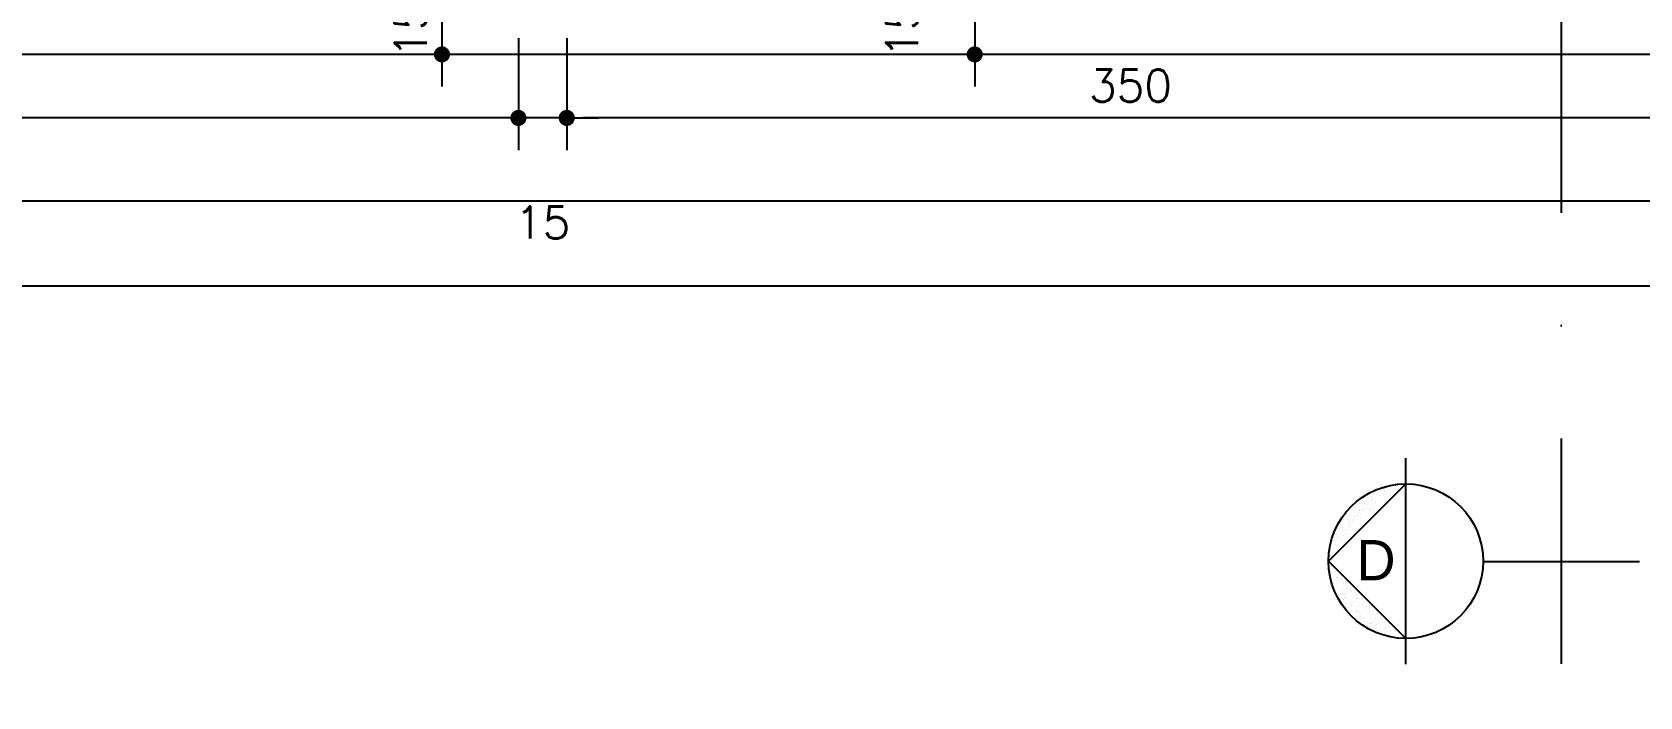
# Model space of a CAD drawing. Header units: inches. Extents: x 580771 to 672494, y 7715997 to 7829530.
# Drawn here: x 653181.8 to 653680.8, y 7727469.1 to 7727675.5 of the extents above; entities that cross this region are included whole.
import ezdxf

# ---------------------------------------------------------------- set-up
doc = ezdxf.new("R2010")
doc.units = ezdxf.units.IN
doc.header["$MEASUREMENT"] = 0
doc.header["$PDMODE"] = 2
doc.linetypes.add('DASHDOTX2', pattern=[2, 1, -0.5, 0, -0.5])
for name, color, linetype in [('04', 4, 'Continuous'), ('1-ARQ-A', 1, 'Continuous'), ('NIVEL', 2, 'Continuous'), ('parede', 6, 'Continuous'), ('SIMBOLOS', 2, 'Continuous')]:
    doc.layers.add(name, color=color, linetype=linetype)
doc.styles.add('R80E50', font='romans.shx', dxfattribs={"height": 10})
doc.dimstyles.new('ARQ50', dxfattribs={"dimscale": 50, "dimtxt": 10, "dimasz": 0.1, "dimexe": 0.2, "dimexo": 0.2, "dimgap": 0.1, "dimtad": 1, "dimdec": 0, "dimzin": 12, "dimdsep": 46, "dimtxsty": 'R80E50', "dimblk1": 'DOT', "dimblk2": 'DOT', "dimsah": 1, "dimcen": 0.4, "dimclrd": 15, "dimclre": 15, "dimclrt": 3, "dimadec": 0, "dimazin": 0, "dimtfac": 1, "dimtdec": 0, "dimtmove": 2, "dimatfit": 3, "dimldrblk": 'DOT', "dimfxl": 0.2, "dimtolj": 1, "dimtzin": 12, "dimarcsym": 0})

# ---------------------------------------------------------------- blocks, each defined once
blk = doc.blocks.new('*X22')
at = {"color": 0}
for p, q in [((2438.17, -1022.98), (2438.17, -1022.98)), ((2438.54, -1022.4), (2438.54, -1022.4)), ((2438.68, -1022.54), (2438.68, -1022.54)), ((2439.25, -1022.15), (2439.25, -1022.15)), ((2440.33, -1022.9), (2440.33, -1022.9)), ((2440.34, -1022.13), (2440.34, -1022.13)), ((2440.67, -1022.35), (2440.67, -1022.35)), ((2441.09, -1021.83), (2441.09, -1021.83)), ((2441.3, -1022.16), (2441.3, -1022.16)), ((2442.83, -1022.13), (2442.83, -1022.13)), ((2443.17, -1022.34), (2443.17, -1022.34)), ((2443.46, -1022.08), (2443.46, -1022.08)), ((2444.48, -1022.88), (2444.48, -1022.88)), ((2444.99, -1022.5), (2444.99, -1022.5)), ((2445.13, -1022.64), (2445.13, -1022.64)), ((2445.66, -1022.34), (2445.66, -1022.34)), ((2446.15, -1022.96), (2446.15, -1022.96)), ((2446.64, -1022.8), (2446.64, -1022.8)), ((2434.32, -1024.52), (2434.32, -1024.52)), ((2434.57, -1024.58), (2434.57, -1024.58)), ((2434.73, -1024.47), (2434.73, -1024.47)), ((2435.06, -1025.14), (2435.06, -1025.14)), ((2435.1, -1025.34), (2435.1, -1025.34)), ((2435.37, -1025.31), (2435.37, -1025.31)), ((2435.38, -1024.38), (2435.38, -1024.38)), ((2435.51, -1025.44), (2435.51, -1025.44)), ((2436, -1024.14), (2436, -1024.14)), ((2436.18, -1024.51), (2436.18, -1024.51)), ((2436.28, -1023.24), (2436.28, -1023.24)), ((2436.34, -1024.36), (2436.34, -1024.36)), ((2436.47, -1024.24), (2436.47, -1024.24)), ((2436.89, -1024.18), (2436.89, -1024.18)), ((2436.91, -1023.13), (2436.91, -1023.13)), ((2436.98, -1023.88), (2436.98, -1023.88)), ((2437.21, -1023.72), (2437.21, -1023.72)), ((2437.26, -1025.26), (2437.26, -1025.26)), ((2437.54, -1024.1), (2437.54, -1024.1)), ((2437.55, -1025.13), (2437.55, -1025.13)), ((2437.77, -1024.61), (2437.77, -1024.61)), ((2437.92, -1024.74), (2437.92, -1024.74)), ((2438.22, -1024.52), (2438.22, -1024.52)), ((2438.49, -1024.14), (2438.49, -1024.14)), ((2438.62, -1023.96), (2438.62, -1023.96)), ((2438.83, -1024.35), (2438.83, -1024.35)), ((2439.04, -1023.9), (2439.04, -1023.9)), ((2439.3, -1023.69), (2439.3, -1023.69)), ((2439.38, -1023.17), (2439.38, -1023.17)), ((2439.4, -1023.12), (2439.4, -1023.12)), ((2439.69, -1023.81), (2439.69, -1023.81)), ((2444, -1023.25), (2444, -1023.25)), ((2444.38, -1023.12), (2444.38, -1023.12)), ((2445.08, -1023.1), (2445.08, -1023.1)), ((2445.5, -1023.05), (2445.5, -1023.05)), ((2445.6, -1023.6), (2445.6, -1023.6)), ((2445.66, -1025.14), (2445.66, -1025.14)), ((2445.82, -1025.08), (2445.82, -1025.08)), ((2445.83, -1023.27), (2445.83, -1023.27)), ((2445.97, -1024.13), (2445.97, -1024.13)), ((2446.24, -1025.02), (2446.24, -1025.02)), ((2446.3, -1024.34), (2446.3, -1024.34)), ((2446.63, -1024), (2446.63, -1024)), ((2446.69, -1024.35), (2446.69, -1024.35)), ((2446.77, -1024.14), (2446.77, -1024.14)), ((2446.87, -1023.11), (2446.87, -1023.11)), ((2446.89, -1024.94), (2446.89, -1024.94)), ((2447.47, -1024.78), (2447.47, -1024.78)), ((2447.52, -1025.11), (2447.52, -1025.11)), ((2447.65, -1023.61), (2447.65, -1023.61)), ((2447.7, -1025.15), (2447.7, -1025.15)), ((2447.97, -1024.8), (2447.97, -1024.8)), ((2448.27, -1025.51), (2448.27, -1025.51)), ((2448.39, -1024.74), (2448.39, -1024.74)), ((2448.46, -1024.12), (2448.46, -1024.12)), ((2448.78, -1024.32), (2448.78, -1024.32)), ((2448.79, -1024.34), (2448.79, -1024.34)), ((2449.04, -1024.66), (2449.04, -1024.66)), ((2449.86, -1025.07), (2449.86, -1025.07)), ((2450.01, -1025.11), (2450.01, -1025.11)), ((2432.02, -1027.7), (2432.02, -1027.7)), ((2432.9, -1026.78), (2432.9, -1026.78)), ((2432.96, -1026.01), (2432.96, -1026.01)), ((2433.1, -1026.87), (2433.1, -1026.87)), ((2433.11, -1026.15), (2433.11, -1026.15)), ((2433.22, -1027.14), (2433.22, -1027.14)), ((2433.32, -1026.73), (2433.32, -1026.73)), ((2433.81, -1026.78), (2433.81, -1026.78)), ((2433.97, -1026.64), (2433.97, -1026.64)), ((2434.13, -1026.08), (2434.13, -1026.08)), ((2434.16, -1026.15), (2434.16, -1026.15)), ((2434.18, -1027.62), (2434.18, -1027.62)), ((2434.49, -1026.37), (2434.49, -1026.37)), ((2434.6, -1027.51), (2434.6, -1027.51)), ((2434.75, -1027.65), (2434.75, -1027.65)), ((2435.05, -1026.5), (2435.05, -1026.5)), ((2435.15, -1026.88), (2435.15, -1026.88)), ((2435.47, -1026.44), (2435.47, -1026.44)), ((2435.71, -1027.14), (2435.71, -1027.14)), ((2436.12, -1026.36), (2436.12, -1026.36)), ((2436.21, -1026.08), (2436.21, -1026.08)), ((2436.23, -1026.05), (2436.23, -1026.05)), ((2436.65, -1026.15), (2436.65, -1026.15)), ((2436.98, -1026.36), (2436.98, -1026.36)), ((2437.21, -1026.21), (2437.21, -1026.21)), ((2446.61, -1026.13), (2446.61, -1026.13)), ((2446.74, -1025.89), (2446.74, -1025.89)), ((2446.95, -1026.34), (2446.95, -1026.34)), ((2447.62, -1026.91), (2447.62, -1026.91)), ((2447.75, -1026.69), (2447.75, -1026.69)), ((2448.16, -1027.12), (2448.16, -1027.12)), ((2448.41, -1025.64), (2448.41, -1025.64)), ((2448.71, -1026.77), (2448.71, -1026.77)), ((2448.83, -1025.86), (2448.83, -1025.86)), ((2448.88, -1027.4), (2448.88, -1027.4)), ((2449.1, -1026.12), (2449.1, -1026.12)), ((2449.11, -1026.28), (2449.11, -1026.28)), ((2449.13, -1026.71), (2449.13, -1026.71)), ((2449.44, -1026.34), (2449.44, -1026.34)), ((2449.78, -1026.63), (2449.78, -1026.63)), ((2449.91, -1026.61), (2449.91, -1026.61)), ((2449.91, -1027.01), (2449.91, -1027.01)), ((2450.05, -1027.14), (2450.05, -1027.14)), ((2450.66, -1027.11), (2450.66, -1027.11)), ((2450.75, -1027.78), (2450.75, -1027.78)), ((2450.87, -1026.49), (2450.87, -1026.49)), ((2450.88, -1025.87), (2450.88, -1025.87)), ((2450.93, -1027.41), (2450.93, -1027.41)), ((2451.28, -1026.43), (2451.28, -1026.43)), ((2430.8, -1030.38), (2430.8, -1030.38)), ((2431.11, -1029.98), (2431.11, -1029.98)), ((2431.37, -1029.15), (2431.37, -1029.15)), ((2431.43, -1030.42), (2431.43, -1030.42)), ((2431.48, -1029.04), (2431.48, -1029.04)), ((2431.9, -1028.98), (2431.9, -1028.98)), ((2432.07, -1029.24), (2432.07, -1029.24)), ((2432.2, -1028.22), (2432.2, -1028.22)), ((2432.31, -1028.16), (2432.31, -1028.16)), ((2432.34, -1028.35), (2432.34, -1028.35)), ((2432.55, -1028.9), (2432.55, -1028.9)), ((2432.65, -1028.37), (2432.65, -1028.37)), ((2432.96, -1030.16), (2432.96, -1030.16)), ((2433.04, -1028.99), (2433.04, -1028.99)), ((2433.15, -1028.41), (2433.15, -1028.41)), ((2433.2, -1029.95), (2433.2, -1029.95)), ((2433.29, -1030.38), (2433.29, -1030.38)), ((2433.64, -1028.75), (2433.64, -1028.75)), ((2433.84, -1029.72), (2433.84, -1029.72)), ((2433.86, -1029.15), (2433.86, -1029.15)), ((2434.05, -1028.7), (2434.05, -1028.7)), ((2434.24, -1029.16), (2434.24, -1029.16)), ((2434.7, -1028.61), (2434.7, -1028.61)), ((2434.8, -1028.16), (2434.8, -1028.16)), ((2435.14, -1028.37), (2435.14, -1028.37)), ((2435.2, -1028.42), (2435.2, -1028.42)), ((2449.45, -1028.74), (2449.45, -1028.74)), ((2449.75, -1028.13), (2449.75, -1028.13)), ((2449.87, -1028.69), (2449.87, -1028.69)), ((2449.96, -1028.15), (2449.96, -1028.15)), ((2450.01, -1029.69), (2450.01, -1029.69)), ((2450.09, -1028.34), (2450.09, -1028.34)), ((2450.4, -1030.13), (2450.4, -1030.13)), ((2450.52, -1028.6), (2450.52, -1028.6)), ((2450.73, -1030.35), (2450.73, -1030.35)), ((2450.98, -1028.95), (2450.98, -1028.95)), ((2451.03, -1030.49), (2451.03, -1030.49)), ((2451.3, -1029.12), (2451.3, -1029.12)), ((2451.55, -1028.51), (2451.55, -1028.51)), ((2451.6, -1028.46), (2451.6, -1028.46)), ((2451.69, -1028.65), (2451.69, -1028.65)), ((2452.02, -1028.41), (2452.02, -1028.41)), ((2452.06, -1028.13), (2452.06, -1028.13)), ((2452.11, -1029.67), (2452.11, -1029.67)), ((2452.24, -1028.12), (2452.24, -1028.12)), ((2452.34, -1030.43), (2452.34, -1030.43)), ((2452.39, -1029.28), (2452.39, -1029.28)), ((2452.58, -1028.34), (2452.58, -1028.34)), ((2452.76, -1030.38), (2452.76, -1030.38)), ((2452.89, -1030.13), (2452.89, -1030.13)), ((2453.19, -1030.01), (2453.19, -1030.01)), ((2453.19, -1030.42), (2453.19, -1030.42)), ((2453.22, -1030.34), (2453.22, -1030.34)), ((2453.33, -1030.15), (2453.33, -1030.15)), ((2453.41, -1030.29), (2453.41, -1030.29)), ((2430.13, -1032.31), (2430.13, -1032.31)), ((2430.48, -1031.24), (2430.48, -1031.24)), ((2430.67, -1032.62), (2430.67, -1032.62)), ((2430.81, -1032.76), (2430.81, -1032.76)), ((2431.11, -1032.17), (2431.11, -1032.17)), ((2431.14, -1031.16), (2431.14, -1031.16)), ((2431.16, -1031.52), (2431.16, -1031.52)), ((2431.58, -1030.56), (2431.58, -1030.56)), ((2432.02, -1031.16), (2432.02, -1031.16)), ((2432.12, -1030.78), (2432.12, -1030.78)), ((2432.22, -1031.01), (2432.22, -1031.01)), ((2432.28, -1031.19), (2432.28, -1031.19)), ((2432.64, -1030.96), (2432.64, -1030.96)), ((2451.25, -1030.58), (2451.25, -1030.58)), ((2451.95, -1031.12), (2451.95, -1031.12)), ((2452.16, -1031.21), (2452.16, -1031.21)), ((2452.57, -1032.35), (2452.57, -1032.35)), ((2453.08, -1032.41), (2453.08, -1032.41)), ((2453.24, -1031.96), (2453.24, -1031.96)), ((2453.26, -1032.99), (2453.26, -1032.99)), ((2453.49, -1032.35), (2453.49, -1032.35)), ((2453.53, -1032.13), (2453.53, -1032.13)), ((2453.87, -1032.34), (2453.87, -1032.34)), ((2430.17, -1033.16), (2430.17, -1033.16))]:
    blk.add_line(p, q, dxfattribs=at)
blk = doc.blocks.new('_DOT')
at = {"color": 0, "linetype": 'ByBlock'}
blk.add_line((-0.5, 0), (-1, 0), dxfattribs=at)
at = {"color": 0, "linetype": 'ByBlock', "const_width": 0.5}
blk.add_lwpolyline([(-0.25, 0, 1), (0.25, 0, 1)], format="xyb", close=True, dxfattribs=at)
blk = doc.blocks.new('*D1173')
at = {"layer": 'Defpoints', "color": 0, "transparency": 16777216}
for p in [(653477.74, 7727683.61), (653474.37, 7727668.61), (653477.74, 7727668.61)]:
    blk.add_point(p, dxfattribs=at)
at = {"layer": 'NIVEL', "color": 15, "lineweight": -2, "transparency": 16777216}
for p, q in [((653474.37, 7727688.61), (653474.37, 7727693.61)), ((653467.74, 7727683.61), (653464.37, 7727683.61)), ((653474.37, 7727683.61), (653474.37, 7727668.61)), ((653467.74, 7727668.61), (653464.37, 7727668.61)), ((653474.37, 7727663.61), (653474.37, 7727658.61))]:
    blk.add_line(p, q, dxfattribs=at)
at = {"layer": 'NIVEL', "color": 15, "lineweight": -2, "transparency": 16777216, "xscale": 5, "yscale": 5, "zscale": 5}
for p, rotation in [((653474.37, 7727683.61), 270), ((653474.37, 7727668.61), 90)]:
    blk.add_blockref('_DOT', p, dxfattribs=dict(at, rotation=rotation))
at = {"layer": 'NIVEL', "color": 3, "transparency": 16777216, "insert": (653451.87, 7727676.11), "char_height": 10, "attachment_point": 5, "rotation": 90, "style": 'R80E50'}
blk.add_mtext('\\A1;15', dxfattribs=at)
blk = doc.blocks.new('*D1176')
at = {"layer": 'Defpoints', "color": 0, "transparency": 16777216}
for p in [(653332.74, 7727683.61), (653309, 7727668.61), (653309, 7727668.61)]:
    blk.add_point(p, dxfattribs=at)
at = {"layer": 'NIVEL', "color": 15, "lineweight": -2, "transparency": 16777216}
for p, q in [((653309, 7727688.61), (653309, 7727693.61)), ((653322.74, 7727683.61), (653299, 7727683.61)), ((653309, 7727683.61), (653309, 7727668.61)), ((653319, 7727668.61), (653319, 7727668.61)), ((653309, 7727663.61), (653309, 7727658.61))]:
    blk.add_line(p, q, dxfattribs=at)
at = {"layer": 'NIVEL', "color": 15, "lineweight": -2, "transparency": 16777216, "xscale": 5, "yscale": 5, "zscale": 5}
for p, rotation in [((653309, 7727683.61), 270), ((653309, 7727668.61), 90)]:
    blk.add_blockref('_DOT', p, dxfattribs=dict(at, rotation=rotation))
at = {"layer": 'NIVEL', "color": 3, "transparency": 16777216, "insert": (653299.31, 7727676.11), "char_height": 10, "attachment_point": 5, "rotation": 90, "style": 'R80E50'}
blk.add_mtext('\\A1;15', dxfattribs=at)
blk = doc.blocks.new('*D737')
at = {"layer": 'Defpoints', "color": 0, "transparency": 16777216}
for p in [(653347.74, 7727683.61), (653697.74, 7727683.61), (653347.74, 7727648.89)]:
    blk.add_point(p, dxfattribs=at)
at = {"layer": 'NIVEL', "color": 15, "lineweight": -2, "transparency": 16777216}
for p, q in [((653347.74, 7727673.61), (653347.74, 7727638.89)), ((653697.74, 7727673.61), (653697.74, 7727638.89)), ((653692.74, 7727648.89), (653352.74, 7727648.89))]:
    blk.add_line(p, q, dxfattribs=at)
at = {"layer": 'NIVEL', "color": 15, "lineweight": -2, "transparency": 16777216, "xscale": 5, "yscale": 5, "zscale": 5, "rotation": 180}
blk.add_blockref('_DOT', (653347.74, 7727648.89), dxfattribs=at)
at = {"layer": 'NIVEL', "color": 15, "lineweight": -2, "transparency": 16777216, "xscale": 5, "yscale": 5, "zscale": 5}
blk.add_blockref('_DOT', (653697.74, 7727648.89), dxfattribs=at)
at = {"layer": 'NIVEL', "color": 3, "transparency": 16777216, "insert": (653522.74, 7727658.89), "char_height": 10, "attachment_point": 5, "style": 'R80E50'}
blk.add_mtext('\\A1;350', dxfattribs=at)
blk = doc.blocks.new('*D738')
at = {"layer": 'Defpoints', "color": 0, "transparency": 16777216}
for p in [(653332.74, 7727683.61), (653347.74, 7727683.61), (653332.74, 7727648.89)]:
    blk.add_point(p, dxfattribs=at)
at = {"layer": 'NIVEL', "color": 15, "lineweight": -2, "transparency": 16777216}
for p, q in [((653332.74, 7727673.61), (653332.74, 7727638.89)), ((653347.74, 7727673.61), (653347.74, 7727638.89)), ((653327.74, 7727648.89), (653322.74, 7727648.89)), ((653347.74, 7727648.89), (653332.74, 7727648.89)), ((653352.74, 7727648.89), (653357.74, 7727648.89))]:
    blk.add_line(p, q, dxfattribs=at)
at = {"layer": 'NIVEL', "color": 15, "lineweight": -2, "transparency": 16777216, "xscale": 5, "yscale": 5, "zscale": 5}
blk.add_blockref('_DOT', (653332.74, 7727648.89), dxfattribs=at)
at = {"layer": 'NIVEL', "color": 15, "lineweight": -2, "transparency": 16777216, "xscale": 5, "yscale": 5, "zscale": 5, "rotation": 180}
blk.add_blockref('_DOT', (653347.74, 7727648.89), dxfattribs=at)
at = {"layer": 'NIVEL', "color": 3, "transparency": 16777216, "insert": (653340.24, 7727616.39), "char_height": 10, "attachment_point": 5, "style": 'R80E50'}
blk.add_mtext('\\A1;15', dxfattribs=at)
blk = doc.blocks.new('*D740')
at = {"layer": 'Defpoints', "color": 0, "transparency": 16777216}
for p in [(653332.74, 7727683.61), (652832.74, 7727668.61), (652832.74, 7727648.89)]:
    blk.add_point(p, dxfattribs=at)
at = {"layer": 'NIVEL', "color": 15, "lineweight": -2, "transparency": 16777216}
for p, q in [((653332.74, 7727673.61), (653332.74, 7727638.89)), ((652832.74, 7727658.61), (652832.74, 7727638.89)), ((653327.74, 7727648.89), (652837.74, 7727648.89))]:
    blk.add_line(p, q, dxfattribs=at)
at = {"layer": 'NIVEL', "color": 15, "lineweight": -2, "transparency": 16777216, "xscale": 5, "yscale": 5, "zscale": 5, "rotation": 180}
blk.add_blockref('_DOT', (652832.74, 7727648.89), dxfattribs=at)
at = {"layer": 'NIVEL', "color": 15, "lineweight": -2, "transparency": 16777216, "xscale": 5, "yscale": 5, "zscale": 5}
blk.add_blockref('_DOT', (653332.74, 7727648.89), dxfattribs=at)
at = {"layer": 'NIVEL', "color": 3, "transparency": 16777216, "insert": (653082.74, 7727658.89), "char_height": 10, "attachment_point": 5, "style": 'R80E50'}
blk.add_mtext('\\A1;500', dxfattribs=at)
blk = doc.blocks.new('*D743')
at = {"layer": 'Defpoints', "color": 0, "transparency": 16777216}
for p in [(652832.74, 7727668.61), (656007.74, 7727668.61), (656007.74, 7727623.13)]:
    blk.add_point(p, dxfattribs=at)
at = {"layer": 'NIVEL', "color": 15, "lineweight": -2, "transparency": 16777216}
for p, q in [((652832.74, 7727658.61), (652832.74, 7727613.13)), ((656007.74, 7727658.61), (656007.74, 7727613.13)), ((652837.74, 7727623.13), (656002.74, 7727623.13))]:
    blk.add_line(p, q, dxfattribs=at)
at = {"layer": 'NIVEL', "color": 15, "lineweight": -2, "transparency": 16777216, "xscale": 5, "yscale": 5, "zscale": 5, "rotation": 180}
blk.add_blockref('_DOT', (652832.74, 7727623.13), dxfattribs=at)
at = {"layer": 'NIVEL', "color": 15, "lineweight": -2, "transparency": 16777216, "xscale": 5, "yscale": 5, "zscale": 5}
blk.add_blockref('_DOT', (656007.74, 7727623.13), dxfattribs=at)
at = {"layer": 'NIVEL', "color": 3, "transparency": 16777216, "insert": (654420.24, 7727633.13), "char_height": 10, "attachment_point": 5, "style": 'R80E50'}
blk.add_mtext('\\A1;3175', dxfattribs=at)
blk = doc.blocks.new('*D745')
at = {"layer": 'Defpoints', "color": 0, "transparency": 16777216}
for p in [(652356.25, 7727668.61), (656499.08, 7727668.61), (652356.25, 7727596.58)]:
    blk.add_point(p, dxfattribs=at)
at = {"layer": 'NIVEL', "color": 15, "lineweight": -2, "transparency": 16777216}
for p, q in [((652356.25, 7727658.61), (652356.25, 7727586.58)), ((656499.08, 7727658.61), (656499.08, 7727586.58)), ((656494.08, 7727596.58), (652361.25, 7727596.58))]:
    blk.add_line(p, q, dxfattribs=at)
at = {"layer": 'NIVEL', "color": 15, "lineweight": -2, "transparency": 16777216, "xscale": 5, "yscale": 5, "zscale": 5, "rotation": 180}
blk.add_blockref('_DOT', (652356.25, 7727596.58), dxfattribs=at)
at = {"layer": 'NIVEL', "color": 15, "lineweight": -2, "transparency": 16777216, "xscale": 5, "yscale": 5, "zscale": 5}
blk.add_blockref('_DOT', (656499.08, 7727596.58), dxfattribs=at)
at = {"layer": 'NIVEL', "color": 3, "transparency": 16777216, "insert": (654427.66, 7727606.58), "char_height": 10, "attachment_point": 5, "style": 'R80E50'}
blk.add_mtext('\\A1;4143', dxfattribs=at)

msp = doc.modelspace()

# ---------------------------------------------------------------- linework, layer by layer
at = {"layer": '04', "linetype": 'DASHDOTX2', "ltscale": 70}
msp.add_line((653656.46, 7729230.48), (653656.46, 7727469.058), dxfattribs=at)
at = {"layer": 'parede'}
msp.add_line((656007.741, 7727668.605), (652832.741, 7727668.605), dxfattribs=at)
at = {"layer": 'SIMBOLOS', "color": 1}
for p, q in [((653608.19, 7727479.217), (653608.19, 7727543.217)), ((653608.19, 7727535.217), (653584.19, 7727511.217)), ((653584.19, 7727511.217), (653608.19, 7727487.217))]:
    msp.add_line(p, q, dxfattribs=at)
at = {"layer": 'SIMBOLOS', "color": 4}
msp.add_line((653632.19, 7727511.094), (653680.73, 7727511.094), dxfattribs=at)
at = {"layer": 'SIMBOLOS', "color": 1}
msp.add_circle((653608.19, 7727511.217), 24, dxfattribs=at)

# ---------------------------------------------------------------- block references
at = {"layer": 'SIMBOLOS', "color": 1, "xscale": 2, "yscale": 2, "zscale": 2, "rotation": 90}
msp.add_blockref('*X22', (651540.689, 7722627.297), dxfattribs=at)

# ---------------------------------------------------------------- texts
at = {"layer": '1-ARQ-A', "color": 3, "insert": (653604.998, 7727505.272), "char_height": 12.5, "width": 273.40311, "attachment_point": 9}
msp.add_mtext('{\\fStylus BT|b0|i0|c0|p34;D}', dxfattribs=at)

# ---------------------------------------------------------------- dimensions: what is measured, and where the dimension line sits
at = {"layer": 'NIVEL', "color": 4}
dim = msp.add_linear_dim(base=(653309.005, 7727668.605), p1=(653332.741, 7727683.605), p2=(653309.005, 7727668.605), angle=90, dimstyle='ARQ50', dxfattribs=at)
dim.commit()
dim.dimension.update_dxf_attribs({"geometry": '*D1176', "text_midpoint": (653299.309, 7727676.105), "dimtype": 160})
dim = msp.add_linear_dim(base=(653474.367, 7727668.605), p1=(653477.741, 7727683.605), p2=(653477.741, 7727668.605), angle=90, dimstyle='ARQ50', dxfattribs=at)
dim.commit()
dim.dimension.update_dxf_attribs({"geometry": '*D1173', "text_midpoint": (653451.867, 7727676.105)})
for base, p1, p2, picture, middle in [((652832.741, 7727648.894), (653332.741, 7727683.605), (652832.741, 7727668.605), '*D740', (653082.741, 7727658.894)), ((653332.741, 7727648.894), (653347.741, 7727683.605), (653332.741, 7727683.605), '*D738', (653340.241, 7727616.394)), ((653347.741, 7727648.894), (653697.741, 7727683.605), (653347.741, 7727683.605), '*D737', (653522.741, 7727658.894)), ((652356.246, 7727596.578), (656499.083, 7727668.605), (652356.246, 7727668.605), '*D745', (654427.665, 7727606.578)), ((656007.741, 7727623.132), (652832.741, 7727668.605), (656007.741, 7727668.605), '*D743', (654420.241, 7727633.132))]:
    dim = msp.add_linear_dim(base=base, p1=p1, p2=p2, dimstyle='ARQ50', dxfattribs=at)
    dim.commit()
    dim.dimension.update_dxf_attribs({"geometry": picture, "text_midpoint": middle})

doc.saveas('drawing.dxf')
